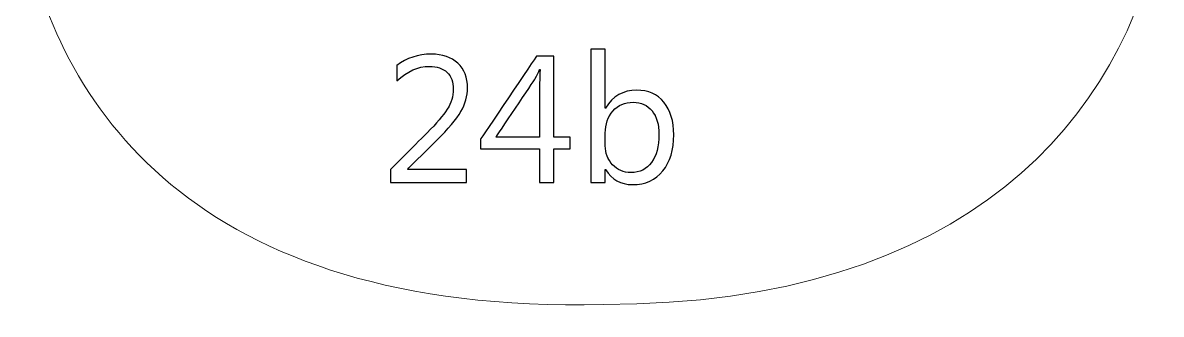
# Model space of a CAD drawing. Header units: centimetres. Extents: x -494 to 505, y -672 to 577.
# Drawn here: x -152 to -84.1, y 102.5 to 119.9 of the extents above; entities that cross this region are included whole.
import ezdxf

# ---------------------------------------------------------------- set-up
doc = ezdxf.new("R2010")
doc.units = ezdxf.units.CM
doc.header["$MEASUREMENT"] = 0
doc.layers.add('Camada 1', color=7, linetype='Continuous')
doc.layers.add('Camada 2', color=10, linetype='Continuous')

msp = doc.modelspace()

# ---------------------------------------------------------------- linework, layer by layer
at = {"layer": 'Camada 1', "lineweight": 9}
msp.add_open_spline([(-135.258556, 136.574022), (-135.258556, 136.574022), (-122.161046, 136.571482), (-122.161046, 136.571482), (-122.161046, 136.571482), (-122.161046, 136.571482), (-121.98731, 123.379992), (-121.98731, 123.379992), (-121.98731, 123.379992), (-121.98731, 123.379992), (-114.270536, 123.383548), (-114.270536, 123.383548), (-114.270536, 123.383548), (-114.270536, 123.383548), (-114.188494, 136.567926), (-114.188494, 136.567926), (-114.188494, 136.567926), (-114.188494, 136.567926), (-100.946458, 136.77646), (-100.946458, 136.77646), (-100.946458, 136.77646), (-100.946458, 136.77646), (-99.897946, 123.515374), (-99.897946, 123.515374), (-99.897946, 123.515374), (-99.897946, 123.515374), (-84.112354, 125.789944), (-84.112354, 125.789944), (-84.112354, 125.789944), (-86.35492, 114.208306), (-95.645732, 103.049324), (-117.397022, 103.06431), (-117.397022, 103.06431), (-141.90472, 102.479348), (-150.100538, 115.14709), (-152.02027, 125.85573), (-152.02027, 125.85573), (-152.02027, 125.85573), (-136.393428, 123.601226), (-136.393428, 123.601226), (-136.393428, 123.601226), (-136.393428, 123.601226), (-135.258556, 136.574022), (-135.258556, 136.574022)], degree=3, knots=[0, 0, 0, 0, 0.083333333, 0.083333333, 0.083333333, 0.083333343, 0.166666667, 0.166666667, 0.166666667, 0.166666677, 0.25, 0.25, 0.25, 0.25000001, 0.333333333, 0.333333333, 0.333333333, 0.333333343, 0.416666667, 0.416666667, 0.416666667, 0.416666677, 0.5, 0.5, 0.5, 0.50000001, 0.583333333, 0.583333333, 0.583333333, 0.583333343, 0.666666667, 0.666666667, 0.666666667, 0.666666677, 0.75, 0.75, 0.75, 0.75000001, 0.833333333, 0.833333333, 0.833333333, 0.833333343, 1, 1, 1, 1], dxfattribs=at)
at = {"layer": 'Camada 2'}
for points, knots in [([(-117.253766, 111.113316), (-117.253766, 111.113316), (-117.275102, 111.113316), (-117.275102, 111.113316), (-117.275102, 111.113316), (-117.275102, 111.113316), (-117.275102, 110.34268), (-117.275102, 110.34268), (-117.275102, 110.34268), (-117.275102, 110.34268), (-118.1354, 110.34268), (-118.1354, 110.34268), (-118.1354, 110.34268), (-118.1354, 110.34268), (-118.1354, 118.299738), (-118.1354, 118.299738), (-118.1354, 118.299738), (-118.1354, 118.299738), (-117.275102, 118.299738), (-117.275102, 118.299738), (-117.275102, 118.299738), (-117.275102, 118.299738), (-117.275102, 114.78006), (-117.275102, 114.78006), (-117.275102, 114.78006), (-117.275102, 114.78006), (-117.253766, 114.78006), (-117.253766, 114.78006), (-117.253766, 114.78006), (-116.830602, 115.491514), (-116.210588, 115.84813), (-115.395248, 115.84813), (-115.395248, 115.84813), (-114.70513, 115.84813), (-114.165888, 115.6081), (-113.775236, 115.126008), (-113.775236, 115.126008), (-113.38433, 114.643916), (-113.189004, 113.998756), (-113.189004, 113.188496), (-113.189004, 113.188496), (-113.189004, 112.288828), (-113.407698, 111.566706), (-113.845086, 111.025432), (-113.845086, 111.025432), (-114.283998, 110.484158), (-114.882676, 110.213648), (-115.642644, 110.213648), (-115.642644, 110.213648), (-116.35232, 110.213648), (-116.889784, 110.51286), (-117.253766, 111.113316)], [0, 0, 0, 0, 0.071428571, 0.071428571, 0.071428571, 0.071428581, 0.142857143, 0.142857143, 0.142857143, 0.142857153, 0.214285714, 0.214285714, 0.214285714, 0.214285724, 0.285714286, 0.285714286, 0.285714286, 0.285714296, 0.357142857, 0.357142857, 0.357142857, 0.357142867, 0.428571429, 0.428571429, 0.428571429, 0.428571439, 0.5, 0.5, 0.5, 0.50000001, 0.571428571, 0.571428571, 0.571428571, 0.571428581, 0.642857143, 0.642857143, 0.642857143, 0.642857153, 0.714285714, 0.714285714, 0.714285714, 0.714285724, 0.785714286, 0.785714286, 0.785714286, 0.785714296, 0.857142857, 0.857142857, 0.857142857, 0.857142867, 1, 1, 1, 1]), ([(-125.55474, 110.34268), (-125.55474, 110.34268), (-130.09245, 110.34268), (-130.09245, 110.34268), (-130.09245, 110.34268), (-130.09245, 110.34268), (-130.09245, 111.106204), (-130.09245, 111.106204), (-130.09245, 111.106204), (-130.09245, 111.106204), (-127.898906, 113.30686), (-127.898906, 113.30686), (-127.898906, 113.30686), (-127.338074, 113.867692), (-126.938278, 114.333782), (-126.700026, 114.706654), (-126.700026, 114.706654), (-126.459742, 115.079272), (-126.339854, 115.479068), (-126.339854, 115.901978), (-126.339854, 115.901978), (-126.339854, 116.335556), (-126.463552, 116.672614), (-126.712472, 116.910866), (-126.712472, 116.910866), (-126.961646, 117.149118), (-127.314706, 117.267482), (-127.77343, 117.267482), (-127.77343, 117.267482), (-128.445514, 117.267482), (-129.088896, 116.980716), (-129.705354, 116.407184), (-129.705354, 116.407184), (-129.705354, 116.407184), (-129.705354, 117.310408), (-129.705354, 117.310408), (-129.705354, 117.310408), (-129.117598, 117.769386), (-128.433068, 117.998748), (-127.653542, 117.998748), (-127.653542, 117.998748), (-126.981458, 117.998748), (-126.45263, 117.815868), (-126.067312, 117.45214), (-126.067312, 117.45214), (-125.681994, 117.088412), (-125.490224, 116.598954), (-125.490224, 115.986052), (-125.490224, 115.986052), (-125.490224, 115.50396), (-125.622812, 115.031012), (-125.89002, 114.570256), (-125.89002, 114.570256), (-126.155196, 114.109754), (-126.633732, 113.538), (-127.323596, 112.855248), (-127.323596, 112.855248), (-127.323596, 112.855248), (-129.060194, 111.138462), (-129.060194, 111.138462), (-129.060194, 111.138462), (-129.060194, 111.138462), (-129.060194, 111.116872), (-129.060194, 111.116872), (-129.060194, 111.116872), (-129.060194, 111.116872), (-125.55474, 111.116872), (-125.55474, 111.116872), (-125.55474, 111.116872), (-125.55474, 111.116872), (-125.55474, 110.34268), (-125.55474, 110.34268)], [0, 0, 0, 0, 0.052631579, 0.052631579, 0.052631579, 0.052631589, 0.105263158, 0.105263158, 0.105263158, 0.105263168, 0.157894737, 0.157894737, 0.157894737, 0.157894747, 0.210526316, 0.210526316, 0.210526316, 0.210526326, 0.263157895, 0.263157895, 0.263157895, 0.263157905, 0.315789474, 0.315789474, 0.315789474, 0.315789484, 0.368421053, 0.368421053, 0.368421053, 0.368421063, 0.421052632, 0.421052632, 0.421052632, 0.421052642, 0.473684211, 0.473684211, 0.473684211, 0.473684221, 0.526315789, 0.526315789, 0.526315789, 0.526315799, 0.578947368, 0.578947368, 0.578947368, 0.578947378, 0.631578947, 0.631578947, 0.631578947, 0.631578957, 0.684210526, 0.684210526, 0.684210526, 0.684210536, 0.736842105, 0.736842105, 0.736842105, 0.736842115, 0.789473684, 0.789473684, 0.789473684, 0.789473694, 0.842105263, 0.842105263, 0.842105263, 0.842105273, 0.894736842, 0.894736842, 0.894736842, 0.894736852, 1, 1, 1, 1]), ([(-119.371872, 112.342676), (-119.371872, 112.342676), (-120.339612, 112.342676), (-120.339612, 112.342676), (-120.339612, 112.342676), (-120.339612, 112.342676), (-120.339612, 110.34268), (-120.339612, 110.34268), (-120.339612, 110.34268), (-120.339612, 110.34268), (-121.189242, 110.34268), (-121.189242, 110.34268), (-121.189242, 110.34268), (-121.189242, 110.34268), (-121.189242, 112.342676), (-121.189242, 112.342676), (-121.189242, 112.342676), (-121.189242, 112.342676), (-124.726954, 112.342676), (-124.726954, 112.342676), (-124.726954, 112.342676), (-124.726954, 112.342676), (-124.726954, 112.90554), (-124.726954, 112.90554), (-124.726954, 112.90554), (-124.726954, 112.90554), (-121.377456, 117.869716), (-121.377456, 117.869716), (-121.377456, 117.869716), (-121.377456, 117.869716), (-120.339612, 117.869716), (-120.339612, 117.869716), (-120.339612, 117.869716), (-120.339612, 117.869716), (-120.339612, 113.041684), (-120.339612, 113.041684), (-120.339612, 113.041684), (-120.339612, 113.041684), (-119.371872, 113.041684), (-119.371872, 113.041684), (-119.371872, 113.041684), (-119.371872, 113.041684), (-119.371872, 112.342676), (-119.371872, 112.342676)], [0, 0, 0, 0, 0.083333333, 0.083333333, 0.083333333, 0.083333343, 0.166666667, 0.166666667, 0.166666667, 0.166666677, 0.25, 0.25, 0.25, 0.25000001, 0.333333333, 0.333333333, 0.333333333, 0.333333343, 0.416666667, 0.416666667, 0.416666667, 0.416666677, 0.5, 0.5, 0.5, 0.50000001, 0.583333333, 0.583333333, 0.583333333, 0.583333343, 0.666666667, 0.666666667, 0.666666667, 0.666666677, 0.75, 0.75, 0.75, 0.75000001, 0.833333333, 0.833333333, 0.833333333, 0.833333343, 1, 1, 1, 1]), ([(-121.189242, 113.041684), (-121.189242, 113.041684), (-121.189242, 116.294408), (-121.189242, 116.294408), (-121.189242, 116.294408), (-121.189242, 116.525548), (-121.18213, 116.78539), (-121.167652, 117.072156), (-121.167652, 117.072156), (-121.167652, 117.072156), (-121.189242, 117.072156), (-121.189242, 117.072156), (-121.189242, 117.072156), (-121.237502, 116.944902), (-121.334276, 116.753132), (-121.477786, 116.495068), (-121.477786, 116.495068), (-121.477786, 116.495068), (-123.79325, 113.041684), (-123.79325, 113.041684), (-123.79325, 113.041684), (-123.79325, 113.041684), (-121.189242, 113.041684), (-121.189242, 113.041684)], [0, 0, 0, 0, 0.142857143, 0.142857143, 0.142857143, 0.142857153, 0.285714286, 0.285714286, 0.285714286, 0.285714296, 0.428571429, 0.428571429, 0.428571429, 0.428571439, 0.571428571, 0.571428571, 0.571428571, 0.571428581, 0.714285714, 0.714285714, 0.714285714, 0.714285724, 1, 1, 1, 1]), ([(-117.275102, 113.28908), (-117.275102, 113.28908), (-117.275102, 112.536224), (-117.275102, 112.536224), (-117.275102, 112.536224), (-117.275102, 112.089946), (-117.130068, 111.711994), (-116.841524, 111.400082), (-116.841524, 111.400082), (-116.55298, 111.089948), (-116.185442, 110.933992), (-115.741196, 110.933992), (-115.741196, 110.933992), (-115.21948, 110.933992), (-114.811048, 111.134906), (-114.515138, 111.534448), (-114.515138, 111.534448), (-114.219482, 111.935768), (-114.070892, 112.49152), (-114.070892, 113.204752), (-114.070892, 113.204752), (-114.070892, 113.805208), (-114.208814, 114.276378), (-114.48669, 114.616992), (-114.48669, 114.616992), (-114.762534, 114.957352), (-115.137184, 115.127786), (-115.610386, 115.127786), (-115.610386, 115.127786), (-116.110258, 115.127786), (-116.51361, 114.953796), (-116.818156, 114.604292), (-116.818156, 114.604292), (-117.122702, 114.255042), (-117.275102, 113.815876), (-117.275102, 113.28908)], [0, 0, 0, 0, 0.1, 0.1, 0.1, 0.10000001, 0.2, 0.2, 0.2, 0.20000001, 0.3, 0.3, 0.3, 0.30000001, 0.4, 0.4, 0.4, 0.40000001, 0.5, 0.5, 0.5, 0.50000001, 0.6, 0.6, 0.6, 0.60000001, 0.7, 0.7, 0.7, 0.70000001, 0.8, 0.8, 0.8, 0.80000001, 1, 1, 1, 1])]:
    msp.add_open_spline(points, degree=3, knots=knots, dxfattribs=at)
at = {"layer": 'Camada 2', "lineweight": 9}
for points, knots in [([(-117.253766, 111.113316), (-117.253766, 111.113316), (-117.275102, 111.113316), (-117.275102, 111.113316), (-117.275102, 111.113316), (-117.275102, 111.113316), (-117.275102, 110.34268), (-117.275102, 110.34268), (-117.275102, 110.34268), (-117.275102, 110.34268), (-118.1354, 110.34268), (-118.1354, 110.34268), (-118.1354, 110.34268), (-118.1354, 110.34268), (-118.1354, 118.299738), (-118.1354, 118.299738), (-118.1354, 118.299738), (-118.1354, 118.299738), (-117.275102, 118.299738), (-117.275102, 118.299738), (-117.275102, 118.299738), (-117.275102, 118.299738), (-117.275102, 114.78006), (-117.275102, 114.78006), (-117.275102, 114.78006), (-117.275102, 114.78006), (-117.253766, 114.78006), (-117.253766, 114.78006), (-117.253766, 114.78006), (-116.830602, 115.491514), (-116.210588, 115.84813), (-115.395248, 115.84813), (-115.395248, 115.84813), (-114.70513, 115.84813), (-114.165888, 115.6081), (-113.775236, 115.126008), (-113.775236, 115.126008), (-113.38433, 114.643916), (-113.189004, 113.998756), (-113.189004, 113.188496), (-113.189004, 113.188496), (-113.189004, 112.288828), (-113.407698, 111.566706), (-113.845086, 111.025432), (-113.845086, 111.025432), (-114.283998, 110.484158), (-114.882676, 110.213648), (-115.642644, 110.213648), (-115.642644, 110.213648), (-116.35232, 110.213648), (-116.889784, 110.51286), (-117.253766, 111.113316)], [0, 0, 0, 0, 0.071428571, 0.071428571, 0.071428571, 0.071428581, 0.142857143, 0.142857143, 0.142857143, 0.142857153, 0.214285714, 0.214285714, 0.214285714, 0.214285724, 0.285714286, 0.285714286, 0.285714286, 0.285714296, 0.357142857, 0.357142857, 0.357142857, 0.357142867, 0.428571429, 0.428571429, 0.428571429, 0.428571439, 0.5, 0.5, 0.5, 0.50000001, 0.571428571, 0.571428571, 0.571428571, 0.571428581, 0.642857143, 0.642857143, 0.642857143, 0.642857153, 0.714285714, 0.714285714, 0.714285714, 0.714285724, 0.785714286, 0.785714286, 0.785714286, 0.785714296, 0.857142857, 0.857142857, 0.857142857, 0.857142867, 1, 1, 1, 1]), ([(-125.55474, 110.34268), (-125.55474, 110.34268), (-130.09245, 110.34268), (-130.09245, 110.34268), (-130.09245, 110.34268), (-130.09245, 110.34268), (-130.09245, 111.106204), (-130.09245, 111.106204), (-130.09245, 111.106204), (-130.09245, 111.106204), (-127.898906, 113.30686), (-127.898906, 113.30686), (-127.898906, 113.30686), (-127.338074, 113.867692), (-126.938278, 114.333782), (-126.700026, 114.706654), (-126.700026, 114.706654), (-126.459742, 115.079272), (-126.339854, 115.479068), (-126.339854, 115.901978), (-126.339854, 115.901978), (-126.339854, 116.335556), (-126.463552, 116.672614), (-126.712472, 116.910866), (-126.712472, 116.910866), (-126.961646, 117.149118), (-127.314706, 117.267482), (-127.77343, 117.267482), (-127.77343, 117.267482), (-128.445514, 117.267482), (-129.088896, 116.980716), (-129.705354, 116.407184), (-129.705354, 116.407184), (-129.705354, 116.407184), (-129.705354, 117.310408), (-129.705354, 117.310408), (-129.705354, 117.310408), (-129.117598, 117.769386), (-128.433068, 117.998748), (-127.653542, 117.998748), (-127.653542, 117.998748), (-126.981458, 117.998748), (-126.45263, 117.815868), (-126.067312, 117.45214), (-126.067312, 117.45214), (-125.681994, 117.088412), (-125.490224, 116.598954), (-125.490224, 115.986052), (-125.490224, 115.986052), (-125.490224, 115.50396), (-125.622812, 115.031012), (-125.89002, 114.570256), (-125.89002, 114.570256), (-126.155196, 114.109754), (-126.633732, 113.538), (-127.323596, 112.855248), (-127.323596, 112.855248), (-127.323596, 112.855248), (-129.060194, 111.138462), (-129.060194, 111.138462), (-129.060194, 111.138462), (-129.060194, 111.138462), (-129.060194, 111.116872), (-129.060194, 111.116872), (-129.060194, 111.116872), (-129.060194, 111.116872), (-125.55474, 111.116872), (-125.55474, 111.116872), (-125.55474, 111.116872), (-125.55474, 111.116872), (-125.55474, 110.34268), (-125.55474, 110.34268)], [0, 0, 0, 0, 0.052631579, 0.052631579, 0.052631579, 0.052631589, 0.105263158, 0.105263158, 0.105263158, 0.105263168, 0.157894737, 0.157894737, 0.157894737, 0.157894747, 0.210526316, 0.210526316, 0.210526316, 0.210526326, 0.263157895, 0.263157895, 0.263157895, 0.263157905, 0.315789474, 0.315789474, 0.315789474, 0.315789484, 0.368421053, 0.368421053, 0.368421053, 0.368421063, 0.421052632, 0.421052632, 0.421052632, 0.421052642, 0.473684211, 0.473684211, 0.473684211, 0.473684221, 0.526315789, 0.526315789, 0.526315789, 0.526315799, 0.578947368, 0.578947368, 0.578947368, 0.578947378, 0.631578947, 0.631578947, 0.631578947, 0.631578957, 0.684210526, 0.684210526, 0.684210526, 0.684210536, 0.736842105, 0.736842105, 0.736842105, 0.736842115, 0.789473684, 0.789473684, 0.789473684, 0.789473694, 0.842105263, 0.842105263, 0.842105263, 0.842105273, 0.894736842, 0.894736842, 0.894736842, 0.894736852, 1, 1, 1, 1]), ([(-119.371872, 112.342676), (-119.371872, 112.342676), (-120.339612, 112.342676), (-120.339612, 112.342676), (-120.339612, 112.342676), (-120.339612, 112.342676), (-120.339612, 110.34268), (-120.339612, 110.34268), (-120.339612, 110.34268), (-120.339612, 110.34268), (-121.189242, 110.34268), (-121.189242, 110.34268), (-121.189242, 110.34268), (-121.189242, 110.34268), (-121.189242, 112.342676), (-121.189242, 112.342676), (-121.189242, 112.342676), (-121.189242, 112.342676), (-124.726954, 112.342676), (-124.726954, 112.342676), (-124.726954, 112.342676), (-124.726954, 112.342676), (-124.726954, 112.90554), (-124.726954, 112.90554), (-124.726954, 112.90554), (-124.726954, 112.90554), (-121.377456, 117.869716), (-121.377456, 117.869716), (-121.377456, 117.869716), (-121.377456, 117.869716), (-120.339612, 117.869716), (-120.339612, 117.869716), (-120.339612, 117.869716), (-120.339612, 117.869716), (-120.339612, 113.041684), (-120.339612, 113.041684), (-120.339612, 113.041684), (-120.339612, 113.041684), (-119.371872, 113.041684), (-119.371872, 113.041684), (-119.371872, 113.041684), (-119.371872, 113.041684), (-119.371872, 112.342676), (-119.371872, 112.342676)], [0, 0, 0, 0, 0.083333333, 0.083333333, 0.083333333, 0.083333343, 0.166666667, 0.166666667, 0.166666667, 0.166666677, 0.25, 0.25, 0.25, 0.25000001, 0.333333333, 0.333333333, 0.333333333, 0.333333343, 0.416666667, 0.416666667, 0.416666667, 0.416666677, 0.5, 0.5, 0.5, 0.50000001, 0.583333333, 0.583333333, 0.583333333, 0.583333343, 0.666666667, 0.666666667, 0.666666667, 0.666666677, 0.75, 0.75, 0.75, 0.75000001, 0.833333333, 0.833333333, 0.833333333, 0.833333343, 1, 1, 1, 1]), ([(-121.189242, 113.041684), (-121.189242, 113.041684), (-121.189242, 116.294408), (-121.189242, 116.294408), (-121.189242, 116.294408), (-121.189242, 116.525548), (-121.18213, 116.78539), (-121.167652, 117.072156), (-121.167652, 117.072156), (-121.167652, 117.072156), (-121.189242, 117.072156), (-121.189242, 117.072156), (-121.189242, 117.072156), (-121.237502, 116.944902), (-121.334276, 116.753132), (-121.477786, 116.495068), (-121.477786, 116.495068), (-121.477786, 116.495068), (-123.79325, 113.041684), (-123.79325, 113.041684), (-123.79325, 113.041684), (-123.79325, 113.041684), (-121.189242, 113.041684), (-121.189242, 113.041684)], [0, 0, 0, 0, 0.142857143, 0.142857143, 0.142857143, 0.142857153, 0.285714286, 0.285714286, 0.285714286, 0.285714296, 0.428571429, 0.428571429, 0.428571429, 0.428571439, 0.571428571, 0.571428571, 0.571428571, 0.571428581, 0.714285714, 0.714285714, 0.714285714, 0.714285724, 1, 1, 1, 1]), ([(-117.275102, 113.28908), (-117.275102, 113.28908), (-117.275102, 112.536224), (-117.275102, 112.536224), (-117.275102, 112.536224), (-117.275102, 112.089946), (-117.130068, 111.711994), (-116.841524, 111.400082), (-116.841524, 111.400082), (-116.55298, 111.089948), (-116.185442, 110.933992), (-115.741196, 110.933992), (-115.741196, 110.933992), (-115.21948, 110.933992), (-114.811048, 111.134906), (-114.515138, 111.534448), (-114.515138, 111.534448), (-114.219482, 111.935768), (-114.070892, 112.49152), (-114.070892, 113.204752), (-114.070892, 113.204752), (-114.070892, 113.805208), (-114.208814, 114.276378), (-114.48669, 114.616992), (-114.48669, 114.616992), (-114.762534, 114.957352), (-115.137184, 115.127786), (-115.610386, 115.127786), (-115.610386, 115.127786), (-116.110258, 115.127786), (-116.51361, 114.953796), (-116.818156, 114.604292), (-116.818156, 114.604292), (-117.122702, 114.255042), (-117.275102, 113.815876), (-117.275102, 113.28908)], [0, 0, 0, 0, 0.1, 0.1, 0.1, 0.10000001, 0.2, 0.2, 0.2, 0.20000001, 0.3, 0.3, 0.3, 0.30000001, 0.4, 0.4, 0.4, 0.40000001, 0.5, 0.5, 0.5, 0.50000001, 0.6, 0.6, 0.6, 0.60000001, 0.7, 0.7, 0.7, 0.70000001, 0.8, 0.8, 0.8, 0.80000001, 1, 1, 1, 1])]:
    msp.add_open_spline(points, degree=3, knots=knots, dxfattribs=at)

doc.saveas('drawing.dxf')
